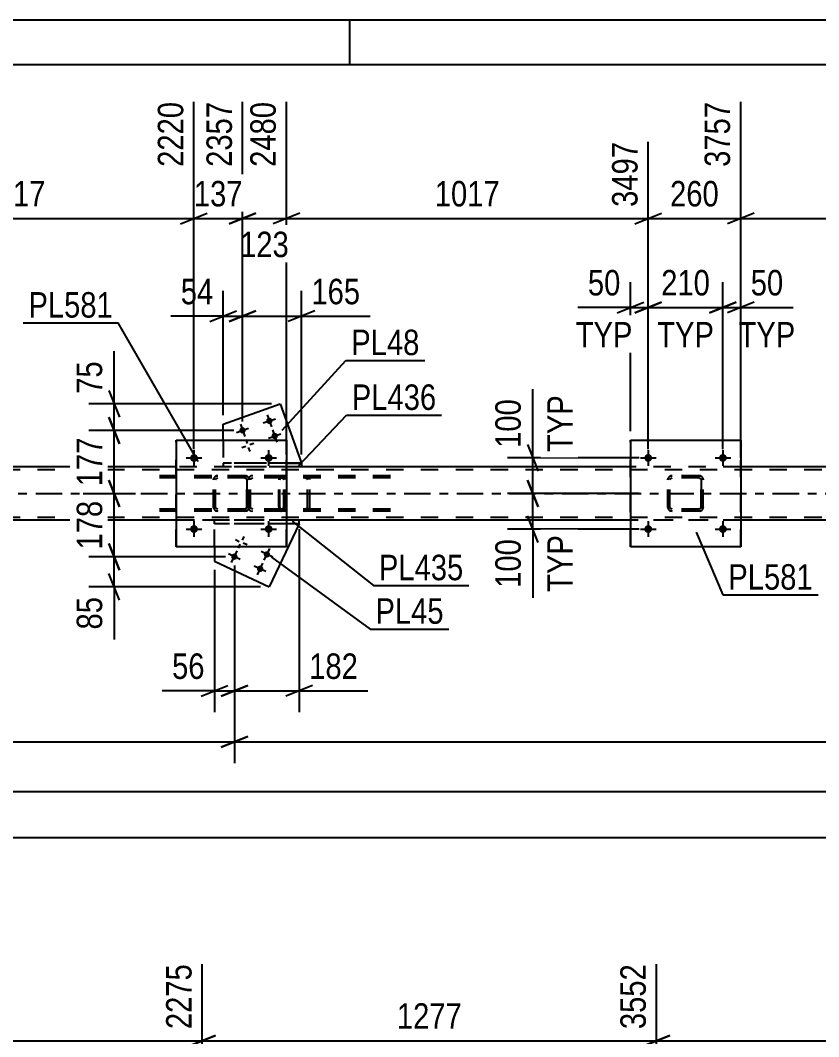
# Model space of a CAD drawing. Header units: millimetres. Extents: x -126 to 715, y -436 to 158.
# Drawn here: x 47.6 to 137.4, y 43.8 to 158.1 of the extents above; entities that cross this region are included whole.
import ezdxf

# ---------------------------------------------------------------- set-up
doc = ezdxf.new("R2010")
doc.units = ezdxf.units.MM
doc.linetypes.add('DXK_LINE_DOT2', pattern=[3.9198, 1.9599, -1.9599])
doc.linetypes.add('DXK_LINE_DOT3', pattern=[5.9187, 2.979, -0.9799, 0.9799, -0.9799])
doc.styles.add('Arial Narrow', font='ARIALN.TTF', dxfattribs={"height": 0.2})

# ---------------------------------------------------------------- blocks, each defined once
blk = doc.blocks.new('Unknown-232816294-1134')
at = {"color": 5, "linetype": 'Continuous'}
for p, q in [((714.67, 158.06), (-126.33, 158.06)), ((84.67, 153.06), (84.67, 158.06)), ((709.67, 153.06), (-121.33, 153.06))]:
    blk.add_line(p, q, dxfattribs=at)
blk = doc.blocks.new('Part-232816294-23058 - 23056')
at = {"color": 7, "linetype": 'DXK_LINE_DOT2'}
for p, q in [((76.98, 106.85), (62.58, 106.85)), ((76.98, 106.61), (62.58, 106.61)), ((73.27, 106.56), (73.24, 106.37)), ((73.24, 103.33), (73.24, 106.37)), ((73.49, 106.37), (73.51, 106.46)), ((73.49, 103.33), (73.49, 106.37)), ((73.51, 106.46), (73.57, 106.54)), ((73.75, 106.85), (73.55, 106.82)), ((73.57, 106.54), (73.65, 106.59)), ((73.65, 106.59), (73.75, 106.61)), ((77.18, 106.82), (76.98, 106.85)), ((76.98, 106.61), (77.08, 106.59)), ((77.08, 106.59), (77.16, 106.54)), ((77.16, 106.54), (77.22, 106.46)), ((77.22, 106.46), (77.24, 106.37)), ((77.24, 103.33), (77.24, 106.37)), ((77.49, 106.37), (77.45, 106.56)), ((77.49, 103.33), (77.49, 106.37)), ((76.98, 103.09), (62.58, 103.09)), ((73.24, 103.33), (73.27, 103.15)), ((73.51, 103.24), (73.49, 103.33)), ((73.57, 103.16), (73.51, 103.24)), ((73.55, 102.89), (73.75, 102.85)), ((73.65, 103.11), (73.57, 103.16)), ((73.75, 103.09), (73.65, 103.11)), ((77.08, 103.11), (76.98, 103.09)), ((76.98, 102.85), (77.18, 102.89)), ((77.16, 103.16), (77.08, 103.11)), ((77.22, 103.24), (77.16, 103.16)), ((77.24, 103.33), (77.22, 103.24)), ((77.45, 103.15), (77.49, 103.33)), ((76.98, 102.85), (62.58, 102.85))]:
    blk.add_line(p, q, dxfattribs=at)
for centre, start, end in [((73.73, 106.35), 110.7583, 155.68), ((77, 106.35), 24.32, 69.2417), ((73.73, 103.35), 204.32, 249.2417), ((77, 103.35), 290.7583, 335.68)]:
    blk.add_arc(centre, 0.496, start, end, dxfattribs=at)
blk = doc.blocks.new('Part-232816294-23190 - 23056')
at = {"color": 2, "linetype": 'Continuous'}
for p, q in [((70.44, 112.66), (76.85, 114.94)), ((76.85, 114.94), (79.22, 108.25)), ((70.44, 110.85), (70.44, 112.66))]:
    blk.add_line(p, q, dxfattribs=at)
at = {"color": 7, "linetype": 'DXK_LINE_DOT2'}
for p in [(70.44, 110.85), (79.22, 108.25)]:
    blk.add_line(p, (70.44, 108.25), dxfattribs=at)
blk = doc.blocks.new('Part-232816294-23191 - 23056')
at = {"color": 7, "linetype": 'DXK_LINE_DOT2'}
for p in [(78.97, 101.45), (69.46, 98.85)]:
    blk.add_line(p, (69.46, 101.45), dxfattribs=at)
at = {"color": 2, "linetype": 'Continuous'}
for p, q in [((78.97, 101.45), (75.61, 94.34)), ((69.46, 98.85), (69.46, 97.25)), ((69.46, 97.25), (75.61, 94.34))]:
    blk.add_line(p, q, dxfattribs=at)
blk = doc.blocks.new('Part-232816294-23067 - 23056')
at = {"color": 7, "linetype": 'DXK_LINE_DOT2'}
for p, q in [((76.69, 106.56), (76.67, 106.37)), ((76.67, 103.33), (76.67, 106.37)), ((76.75, 106.71), (76.69, 106.56)), ((76.84, 106.82), (76.75, 106.71)), ((76.81, 106.37), (76.82, 106.46)), ((76.81, 103.33), (76.81, 106.37)), ((76.82, 106.46), (76.85, 106.54)), ((76.94, 106.85), (76.84, 106.82)), ((76.85, 106.54), (76.89, 106.59)), ((76.89, 106.59), (76.94, 106.61)), ((89.23, 106.85), (76.94, 106.85)), ((89.23, 106.61), (76.94, 106.61)), ((77.49, 106.61), (77.49, 106.85)), ((79.85, 106.82), (79.66, 106.85)), ((79.66, 106.61), (79.76, 106.59)), ((79.76, 106.59), (79.84, 106.54)), ((79.84, 106.54), (79.89, 106.46)), ((79.89, 106.46), (79.91, 106.37)), ((79.91, 103.33), (79.91, 106.37)), ((80.16, 106.37), (80.12, 106.56)), ((80.16, 103.33), (80.16, 106.37)), ((76.67, 103.33), (76.69, 103.15)), ((76.69, 103.15), (76.75, 102.99)), ((76.75, 102.99), (76.84, 102.89)), ((76.82, 103.24), (76.81, 103.33)), ((76.85, 103.16), (76.82, 103.24)), ((76.84, 102.89), (76.94, 102.85)), ((76.89, 103.11), (76.85, 103.16)), ((76.94, 103.09), (76.89, 103.11)), ((89.23, 103.09), (76.94, 103.09)), ((77.49, 102.85), (77.49, 103.09)), ((79.76, 103.11), (79.66, 103.09)), ((79.66, 102.85), (79.85, 102.89)), ((79.84, 103.16), (79.76, 103.11)), ((79.89, 103.24), (79.84, 103.16)), ((79.91, 103.33), (79.89, 103.24)), ((80.12, 103.15), (80.16, 103.33)), ((89.23, 102.85), (76.94, 102.85))]:
    blk.add_line(p, q, dxfattribs=at)
for centre, start, end in [((79.67, 106.36), 23.8494, 68.8059), ((79.67, 103.35), 291.1941, 336.1506)]:
    blk.add_arc(centre, 0.492, start, end, dxfattribs=at)
blk = doc.blocks.new('Bolt-232816294-23207 - 23056')
at = {"linetype": 'Continuous'}
for points in [[(75.02, 98.15, -1), (75.67, 97.85, -1)], [(71.36, 97.9, -1), (72.01, 97.59, -1)], [(74.25, 96.53, -1), (74.91, 96.22, -1)]]:
    blk.add_hatch(color=1, dxfattribs=at).paths.add_polyline_path(points)
at = {"color": 1, "linetype": 'Continuous'}
for p, q in [((71.81, 99.68), (72.24, 99.47)), ((72.76, 100.02), (72.56, 99.59)), ((71.38, 97.09), (71.99, 98.39)), ((72.15, 98.72), (72.35, 99.15)), ((73.11, 99.06), (72.67, 99.27)), ((76, 97.69), (74.7, 98.31)), ((75.04, 97.35), (75.66, 98.65)), ((72.34, 97.43), (71.04, 98.05)), ((75.23, 96.07), (73.93, 96.68)), ((74.27, 95.72), (74.89, 97.02))]:
    blk.add_line(p, q, dxfattribs=at)
blk = doc.blocks.new('Part-232816294-70136 - 23056')
at = {"color": 7, "linetype": 'DXK_LINE_DOT2'}
for p, q in [((120.42, 106.37), (120.46, 106.56)), ((120.46, 106.56), (120.42, 106.37)), ((120.42, 103.33), (120.42, 106.37)), ((120.42, 103.33), (120.42, 106.37)), ((120.66, 106.37), (120.68, 106.46)), ((120.66, 103.33), (120.66, 106.37)), ((120.66, 103.33), (120.66, 106.37)), ((120.68, 106.46), (120.73, 106.54)), ((120.72, 106.82), (120.9, 106.85)), ((120.9, 106.85), (120.72, 106.82)), ((120.73, 106.54), (120.81, 106.59)), ((120.81, 106.59), (120.9, 106.61)), ((123.94, 106.85), (120.9, 106.85)), ((123.94, 106.61), (120.9, 106.61)), ((123.94, 106.85), (124.12, 106.82)), ((124.12, 106.82), (123.94, 106.85)), ((123.94, 106.61), (124.03, 106.59)), ((124.03, 106.59), (124.11, 106.54)), ((124.11, 106.54), (124.16, 106.46)), ((124.16, 106.46), (124.18, 106.37)), ((124.18, 103.33), (124.18, 106.37)), ((124.18, 106.37), (124.18, 103.33)), ((124.38, 106.56), (124.42, 106.37)), ((124.42, 106.37), (124.38, 106.56)), ((124.42, 103.33), (124.42, 106.37)), ((124.42, 103.33), (124.42, 106.37)), ((120.46, 103.15), (120.42, 103.33)), ((120.42, 103.33), (120.46, 103.15)), ((120.68, 103.24), (120.66, 103.33)), ((120.73, 103.16), (120.68, 103.24)), ((120.9, 102.85), (120.72, 102.89)), ((120.72, 102.89), (120.9, 102.85)), ((120.81, 103.11), (120.73, 103.16)), ((120.9, 103.09), (120.81, 103.11)), ((123.94, 103.09), (120.9, 103.09)), ((124.03, 103.11), (123.94, 103.09)), ((124.12, 102.89), (123.94, 102.85)), ((123.94, 102.85), (124.12, 102.89)), ((124.11, 103.16), (124.03, 103.11)), ((124.16, 103.24), (124.11, 103.16)), ((124.18, 103.33), (124.16, 103.24)), ((124.42, 103.33), (124.38, 103.15)), ((124.38, 103.15), (124.42, 103.33)), ((123.94, 102.85), (120.9, 102.85))]:
    blk.add_line(p, q, dxfattribs=at)
at = {"color": 7, "linetype": 'DXK_LINE_DOT3'}
blk.add_line((122.42, 104.85), (122.42, 104.85), dxfattribs=at)
at = {"color": 7, "linetype": 'DXK_LINE_DOT2'}
for centre, start, end in [((120.9, 106.37), 112.5, 157.5), ((120.9, 106.37), 112.5, 157.5), ((123.94, 106.37), 22.5, 67.5), ((123.94, 106.37), 22.5, 67.5), ((120.9, 103.33), 202.5, 247.5), ((120.9, 103.33), 202.5, 247.5), ((123.94, 103.33), 292.5, 337.5), ((123.94, 103.33), 292.5, 337.5)]:
    blk.add_arc(centre, 0.48, start, end, dxfattribs=at)
blk = doc.blocks.new('Part-232816294-23084 - 23056')
at = {"color": 7, "linetype": 'DXK_LINE_DOT2'}
for p, q in [((70.44, 108.25), (70.44, 107.85)), ((77.54, 108.25), (70.44, 108.25)), ((77.54, 107.85), (70.44, 107.85))]:
    blk.add_line(p, q, dxfattribs=at)
at = {"color": 2, "linetype": 'Continuous'}
for p, q in [((77.54, 108.25), (79.22, 108.25)), ((79.22, 107.85), (77.54, 107.85)), ((79.22, 108.25), (79.22, 107.85))]:
    blk.add_line(p, q, dxfattribs=at)
blk = doc.blocks.new('Part-232816294-23086 - 23056')
at = {"color": 7, "linetype": 'DXK_LINE_DOT2'}
for p, q in [((69.46, 101.45), (69.46, 101.85)), ((77.54, 101.85), (69.46, 101.85)), ((77.54, 101.45), (69.46, 101.45))]:
    blk.add_line(p, q, dxfattribs=at)
at = {"color": 2, "linetype": 'Continuous'}
for p, q in [((78.97, 101.85), (77.54, 101.85)), ((78.97, 101.45), (78.97, 101.85)), ((78.97, 101.45), (77.54, 101.45))]:
    blk.add_line(p, q, dxfattribs=at)
blk = doc.blocks.new('Part-232816294-23154 - 23056')
at = {"color": 7, "linetype": 'DXK_LINE_DOT2'}
for p, q in [((267.09, 107.53), (-21.68, 107.53)), ((79.22, 107.85), (65.14, 107.85)), ((128.62, 107.85), (116.22, 107.85)), ((267.09, 102.17), (-21.68, 102.17)), ((230.78, 101.85), (-15.8, 101.85)), ((78.97, 101.85), (65.14, 101.85)), ((128.62, 101.85), (116.22, 101.85))]:
    blk.add_line(p, q, dxfattribs=at)
at = {"color": 2, "linetype": 'Continuous'}
for p, q in [((65.14, 107.85), (26.46, 107.85)), ((116.22, 107.85), (79.22, 107.85)), ((167.3, 107.85), (128.62, 107.85)), ((65.14, 101.85), (26.46, 101.85)), ((116.22, 101.85), (78.97, 101.85)), ((167.3, 101.85), (128.62, 101.85))]:
    blk.add_line(p, q, dxfattribs=at)
at = {"color": 7, "linetype": 'DXK_LINE_DOT3'}
blk.add_line((-21.68, 104.85), (267.09, 104.85), dxfattribs=at)
blk = doc.blocks.new('Part-232816294-70134 - 23056')
at = {"color": 7, "linetype": 'DXK_LINE_DOT2'}
for p, q in [((69.34, 106.37), (69.38, 106.56)), ((69.38, 106.56), (69.34, 106.37)), ((69.34, 103.33), (69.34, 106.37)), ((69.34, 103.33), (69.34, 106.37)), ((69.58, 106.37), (69.6, 106.46)), ((69.58, 103.33), (69.58, 106.37)), ((69.58, 103.33), (69.58, 106.37)), ((69.6, 106.46), (69.65, 106.54)), ((69.64, 106.82), (69.82, 106.85)), ((69.82, 106.85), (69.64, 106.82)), ((69.65, 106.54), (69.73, 106.59)), ((69.73, 106.59), (69.82, 106.61)), ((72.86, 106.85), (69.82, 106.85)), ((72.86, 106.61), (69.82, 106.61)), ((72.86, 106.85), (73.04, 106.82)), ((73.04, 106.82), (72.86, 106.85)), ((72.86, 106.61), (72.95, 106.59)), ((72.95, 106.59), (73.03, 106.54)), ((73.03, 106.54), (73.08, 106.46)), ((73.08, 106.46), (73.1, 106.37)), ((73.1, 103.33), (73.1, 106.37)), ((73.1, 106.37), (73.1, 103.33)), ((73.3, 106.56), (73.34, 106.37)), ((73.34, 106.37), (73.3, 106.56)), ((73.34, 103.33), (73.34, 106.37)), ((73.34, 103.33), (73.34, 106.37)), ((69.38, 103.15), (69.34, 103.33)), ((69.34, 103.33), (69.38, 103.15)), ((69.6, 103.24), (69.58, 103.33)), ((69.65, 103.16), (69.6, 103.24)), ((69.82, 102.85), (69.64, 102.89)), ((69.64, 102.89), (69.82, 102.85)), ((69.73, 103.11), (69.65, 103.16)), ((69.82, 103.09), (69.73, 103.11)), ((72.86, 103.09), (69.82, 103.09)), ((72.95, 103.11), (72.86, 103.09)), ((73.04, 102.89), (72.86, 102.85)), ((72.86, 102.85), (73.04, 102.89)), ((73.03, 103.16), (72.95, 103.11)), ((73.08, 103.24), (73.03, 103.16)), ((73.1, 103.33), (73.08, 103.24)), ((73.34, 103.33), (73.3, 103.15)), ((73.3, 103.15), (73.34, 103.33)), ((72.86, 102.85), (69.82, 102.85))]:
    blk.add_line(p, q, dxfattribs=at)
at = {"color": 7, "linetype": 'DXK_LINE_DOT3'}
blk.add_line((71.34, 104.85), (71.34, 104.85), dxfattribs=at)
at = {"color": 7, "linetype": 'DXK_LINE_DOT2'}
for centre, start, end in [((69.82, 106.37), 112.5, 157.5), ((69.82, 106.37), 112.5, 157.5), ((72.86, 106.37), 22.5, 67.5), ((72.86, 106.37), 22.5, 67.5), ((69.82, 103.33), 202.5, 247.5), ((69.82, 103.33), 202.5, 247.5), ((72.86, 103.33), 292.5, 337.5), ((72.86, 103.33), 292.5, 337.5)]:
    blk.add_arc(centre, 0.48, start, end, dxfattribs=at)
blk = doc.blocks.new('Part-232816294-70135 - 23056')
at = {"color": 2, "linetype": 'Continuous'}
for p, q in [((65.14, 110.85), (65.14, 98.85)), ((65.14, 110.85), (77.54, 110.85)), ((77.54, 110.85), (77.54, 98.85)), ((77.54, 98.85), (65.14, 98.85))]:
    blk.add_line(p, q, dxfattribs=at)
at = {"color": 7, "linetype": 'DXK_LINE_DOT2'}
for p, q in [((65.14, 98.85), (65.14, 110.85)), ((77.54, 98.85), (77.54, 110.85))]:
    blk.add_line(p, q, dxfattribs=at)
blk = doc.blocks.new('Bolt-232816294-23206 - 23056')
at = {"linetype": 'Continuous'}
for points in [[(75.96, 113.14, -1), (75.28, 112.9, -1)], [(72.94, 112.07, -1), (72.27, 111.83, -1)], [(76.56, 111.44, -1), (75.88, 111.2, -1)]]:
    blk.add_hatch(color=1, dxfattribs=at).paths.add_polyline_path(points)
at = {"color": 1, "linetype": 'Continuous'}
for p, q in [((74.94, 112.78), (76.3, 113.26)), ((75.38, 113.7), (75.86, 112.34)), ((71.93, 111.71), (73.28, 112.19)), ((72.36, 112.63), (72.85, 111.27)), ((72.97, 110.93), (73.13, 110.48)), ((75.54, 111.08), (76.9, 111.56)), ((75.98, 112), (76.46, 110.64)), ((72.53, 110.01), (72.98, 110.17)), ((73.45, 109.57), (73.29, 110.02)), ((73.89, 110.49), (73.43, 110.33))]:
    blk.add_line(p, q, dxfattribs=at)
blk = doc.blocks.new('Part-232816294-70137 - 23056')
at = {"color": 2, "linetype": 'Continuous'}
for p, q in [((116.22, 110.85), (116.22, 98.85)), ((116.22, 110.85), (128.62, 110.85)), ((128.62, 110.85), (128.62, 98.85)), ((128.62, 98.85), (116.22, 98.85))]:
    blk.add_line(p, q, dxfattribs=at)
at = {"color": 7, "linetype": 'DXK_LINE_DOT2'}
for p, q in [((116.22, 98.85), (116.22, 110.85)), ((128.62, 98.85), (128.62, 110.85))]:
    blk.add_line(p, q, dxfattribs=at)
blk = doc.blocks.new('Bolt-232816294-70160 - 23056')
at = {"linetype": 'Continuous'}
for points in [[(67.58, 100.85, -1), (66.7, 100.85, -1)], [(75.98, 100.85, -1), (75.1, 100.85, -1)]]:
    blk.add_hatch(color=1, dxfattribs=at).paths.add_polyline_path(points)
at = {"color": 1, "linetype": 'Continuous'}
for p, q in [((67.14, 101.73), (67.14, 99.97)), ((75.54, 101.73), (75.54, 99.97)), ((66.26, 100.85), (68.02, 100.85)), ((74.66, 100.85), (76.42, 100.85))]:
    blk.add_line(p, q, dxfattribs=at)
blk = doc.blocks.new('Bolt-232816294-70161 - 23056')
at = {"linetype": 'Continuous'}
for points in [[(67.58, 108.85, -1), (66.7, 108.85, -1)], [(75.98, 108.85, -1), (75.1, 108.85, -1)]]:
    blk.add_hatch(color=1, dxfattribs=at).paths.add_polyline_path(points)
at = {"color": 1, "linetype": 'Continuous'}
for p, q in [((67.14, 109.73), (67.14, 107.97)), ((75.54, 109.73), (75.54, 107.97)), ((66.26, 108.85), (68.02, 108.85)), ((74.66, 108.85), (76.42, 108.85))]:
    blk.add_line(p, q, dxfattribs=at)
blk = doc.blocks.new('Bolt-232816294-70162 - 23056')
at = {"linetype": 'Continuous'}
for points in [[(118.66, 100.85, -1), (117.78, 100.85, -1)], [(127.06, 100.85, -1), (126.18, 100.85, -1)]]:
    blk.add_hatch(color=1, dxfattribs=at).paths.add_polyline_path(points)
at = {"color": 1, "linetype": 'Continuous'}
for p, q in [((118.22, 101.73), (118.22, 99.97)), ((126.62, 101.73), (126.62, 99.97)), ((117.34, 100.85), (119.1, 100.85)), ((125.74, 100.85), (127.5, 100.85))]:
    blk.add_line(p, q, dxfattribs=at)
blk = doc.blocks.new('Bolt-232816294-70163 - 23056')
at = {"linetype": 'Continuous'}
for points in [[(118.66, 108.85, -1), (117.78, 108.85, -1)], [(127.06, 108.85, -1), (126.18, 108.85, -1)]]:
    blk.add_hatch(color=1, dxfattribs=at).paths.add_polyline_path(points)
at = {"color": 1, "linetype": 'Continuous'}
for p, q in [((118.22, 109.73), (118.22, 107.97)), ((126.62, 109.73), (126.62, 107.97)), ((117.34, 108.85), (119.1, 108.85)), ((125.74, 108.85), (127.5, 108.85))]:
    blk.add_line(p, q, dxfattribs=at)
blk = doc.blocks.new('StraightDimension-232816294-82857 - 23056')
at = {"color": 7, "linetype": 'Continuous'}
for p, q in [((104.64, 106.35), (105.84, 103.35)), ((117.22, 104.85), (102.39, 104.85)), ((105.24, 100.85), (105.24, 104.85)), ((105.84, 99.35), (104.64, 102.35)), ((117.22, 100.85), (102.39, 100.85)), ((105.24, 100.85), (105.24, 93.12)), ((105.24, 100.85), (105.24, 93.12))]:
    blk.add_line(p, q, dxfattribs=at)
at = {"color": 0, "linetype": 'Continuous'}
blk.add_wipeout([(110.34, 100.78), (106.14, 100.78), (106.14, 93.19), (110.34, 93.19)], dxfattribs=at)
at = {"color": 0}
blk.add_wipeout([(104.49, 100.33), (100.29, 100.33), (100.29, 93.64), (104.49, 93.64)], dxfattribs=at)
at = {"color": 3, "style": 'Arial Narrow'}
blk.add_text('100', height=2.863, rotation=90.0002, dxfattribs=at).set_placement((103.89, 94.24))
at = {"color": 3, "linetype": 'Continuous', "style": 'Arial Narrow'}
blk.add_text('TYP', height=2.863, rotation=90.0002, dxfattribs=at).set_placement((109.74, 93.79))
blk = doc.blocks.new('StraightDimension-232816294-82804 - 23056')
at = {"color": 7, "linetype": 'Continuous'}
for p, q in [((126.62, 109.85), (126.62, 128.62)), ((128.62, 111.85), (128.62, 128.62)), ((125.12, 125.17), (128.12, 126.37)), ((126.62, 125.77), (128.62, 125.77)), ((130.12, 126.37), (127.12, 125.17)), ((128.62, 125.77), (134.53, 125.77)), ((128.62, 125.77), (134.53, 125.77))]:
    blk.add_line(p, q, dxfattribs=at)
at = {"color": 0}
blk.add_wipeout([(134, 126.52), (134, 130.72), (129.15, 130.72), (129.15, 126.52)], dxfattribs=at)
at = {"color": 0, "linetype": 'Continuous'}
blk.add_wipeout([(135.37, 120.67), (135.37, 124.87), (127.78, 124.87), (127.78, 120.67)], dxfattribs=at)
at = {"color": 3, "style": 'Arial Narrow'}
blk.add_text('50', height=2.863, dxfattribs=at).set_placement((129.75, 127.12))
at = {"color": 3, "linetype": 'Continuous', "style": 'Arial Narrow'}
blk.add_text('TYP', height=2.863, dxfattribs=at).set_placement((128.38, 121.27))
blk = doc.blocks.new('StraightDimension-232816294-82222 - 23056')
at = {"color": 7, "linetype": 'Continuous'}
for p, q in [((128.62, 108.85), (128.62, 148.89)), ((169.3, 109.85), (169.3, 144.39)), ((130.12, 136.38), (127.12, 135.18)), ((167.8, 135.18), (170.8, 136.38)), ((128.62, 135.78), (169.3, 135.78))]:
    blk.add_line(p, q, dxfattribs=at)
at = {"color": 0}
blk.add_wipeout([(153.22, 136.53), (153.22, 140.73), (144.7, 140.73), (144.7, 136.53)], dxfattribs=at)
at = {"color": 3, "style": 'Arial Narrow'}
blk.add_text('1017', height=2.863, dxfattribs=at).set_placement((145.3, 137.13))
at = {"color": 0, "linetype": 'Continuous'}
blk.add_wipeout([(168.7, 144.99), (164.5, 144.99), (164.5, 136.48), (168.7, 136.48)], dxfattribs=at)
at = {"color": 3, "linetype": 'Continuous', "style": 'Arial Narrow'}
blk.add_text('4774', height=2.863, rotation=90.0002, dxfattribs=at).set_placement((168.1, 137.08))
blk = doc.blocks.new('StraightDimension-232816294-82224 - 23056')
at = {"color": 7, "linetype": 'Continuous'}
for p, q in [((77.54, 109.25), (77.54, 148.89)), ((118.22, 109.85), (118.22, 144.39)), ((79.04, 136.38), (76.04, 135.18)), ((116.72, 135.18), (119.72, 136.38)), ((77.54, 135.78), (118.22, 135.78))]:
    blk.add_line(p, q, dxfattribs=at)
at = {"color": 0}
blk.add_wipeout([(102.14, 136.53), (102.14, 140.73), (93.62, 140.73), (93.62, 136.53)], dxfattribs=at)
at = {"color": 3, "style": 'Arial Narrow'}
blk.add_text('1017', height=2.863, dxfattribs=at).set_placement((94.22, 137.13))
at = {"color": 0, "linetype": 'Continuous'}
blk.add_wipeout([(117.62, 144.99), (113.42, 144.99), (113.42, 136.48), (117.62, 136.48)], dxfattribs=at)
at = {"color": 3, "linetype": 'Continuous', "style": 'Arial Narrow'}
blk.add_text('3497', height=2.863, rotation=90.0002, dxfattribs=at).set_placement((117.02, 137.08))
blk = doc.blocks.new('StraightDimension-232816294-49352 - 23056')
at = {"color": 7, "linetype": 'Continuous'}
for p, q in [((70.44, 113.66), (70.44, 127.63)), ((72.61, 112.95), (72.61, 127.63)), ((70.44, 124.78), (64.53, 124.78)), ((70.44, 124.78), (64.53, 124.78)), ((68.94, 124.18), (71.94, 125.38)), ((70.44, 124.78), (72.61, 124.78)), ((74.11, 125.38), (71.11, 124.18))]:
    blk.add_line(p, q, dxfattribs=at)
at = {"color": 0}
blk.add_wipeout([(69.92, 125.53), (69.92, 129.73), (65.06, 129.73), (65.06, 125.53)], dxfattribs=at)
at = {"color": 3, "style": 'Arial Narrow'}
blk.add_text('54', height=2.863, dxfattribs=at).set_placement((65.66, 126.13))
blk = doc.blocks.new('StraightDimension-232816294-49397 - 23056')
at = {"color": 7, "linetype": 'Continuous'}
for p, q in [((57.57, 113.45), (58.77, 110.45)), ((71.61, 111.95), (55.32, 111.95)), ((58.17, 104.85), (58.17, 111.95)), ((58.77, 103.35), (57.57, 106.35)), ((54.67, 104.85), (60.57, 104.85))]:
    blk.add_line(p, q, dxfattribs=at)
at = {"color": 0}
blk.add_wipeout([(57.42, 111.74), (53.22, 111.74), (53.22, 105.06), (57.42, 105.06)], dxfattribs=at)
at = {"color": 3, "style": 'Arial Narrow'}
blk.add_text('177', height=2.863, rotation=90.0002, dxfattribs=at).set_placement((56.82, 105.66))
blk = doc.blocks.new('StraightDimension-232816294-82856 - 23056')
at = {"color": 7, "linetype": 'Continuous'}
for p, q in [((105.24, 108.85), (105.24, 116.59)), ((105.24, 108.85), (105.24, 116.59)), ((104.64, 110.35), (105.84, 107.35)), ((117.22, 108.85), (102.39, 108.85)), ((105.24, 104.85), (105.24, 108.85)), ((105.84, 103.35), (104.64, 106.35)), ((117.22, 104.85), (102.39, 104.85))]:
    blk.add_line(p, q, dxfattribs=at)
at = {"color": 0}
blk.add_wipeout([(104.49, 116.06), (100.29, 116.06), (100.29, 109.38), (104.49, 109.38)], dxfattribs=at)
at = {"color": 0, "linetype": 'Continuous'}
blk.add_wipeout([(110.34, 116.51), (106.14, 116.51), (106.14, 108.92), (110.34, 108.92)], dxfattribs=at)
at = {"color": 3, "linetype": 'Continuous', "style": 'Arial Narrow'}
blk.add_text('TYP', height=2.863, rotation=90.0002, dxfattribs=at).set_placement((109.74, 109.52))
at = {"color": 3, "style": 'Arial Narrow'}
blk.add_text('100', height=2.863, rotation=90.0002, dxfattribs=at).set_placement((103.89, 109.98))
blk = doc.blocks.new('StraightDimension-232816294-49370 - 23056')
at = {"color": 7, "linetype": 'Continuous'}
for p, q in [((78.97, 100.85), (78.97, 80.25)), ((71.69, 96.74), (71.69, 80.25)), ((70.19, 82.05), (73.19, 83.25)), ((71.69, 82.65), (78.97, 82.65)), ((80.47, 83.25), (77.47, 82.05)), ((78.97, 82.65), (86.71, 82.65)), ((78.97, 82.65), (86.71, 82.65))]:
    blk.add_line(p, q, dxfattribs=at)
at = {"color": 0}
blk.add_wipeout([(86.18, 83.4), (86.18, 87.6), (79.5, 87.6), (79.5, 83.4)], dxfattribs=at)
at = {"color": 3, "style": 'Arial Narrow'}
blk.add_text('182', height=2.863, dxfattribs=at).set_placement((80.1, 84))
blk = doc.blocks.new('StraightDimension-232816294-27312 - 23056')
at = {"color": 7, "linetype": 'Continuous'}
blk.add_line((-22.48, 66.16), (650.69, 66.16), dxfattribs=at)
blk = doc.blocks.new('StraightDimension-232816294-27545 - 23056')
at = {"color": 7, "linetype": 'Continuous'}
blk.add_line((-21.68, 71.33), (650.05, 71.33), dxfattribs=at)
blk = doc.blocks.new('StraightDimension-232816294-49141 - 23056')
at = {"color": 7, "linetype": 'Continuous'}
for p, q in [((71.69, 96.74), (71.69, 74.53)), ((73.19, 77.53), (70.19, 76.33)), ((71.69, 76.93), (267.09, 76.93))]:
    blk.add_line(p, q, dxfattribs=at)
blk = doc.blocks.new('StraightDimension-232816294-49142 - 23056')
at = {"color": 7, "linetype": 'Continuous'}
for p, q in [((71.69, 96.74), (71.69, 74.53)), ((-13.64, 93.64), (-13.64, 74.53)), ((-12.14, 77.53), (-15.14, 76.33)), ((-13.64, 76.93), (71.69, 76.93)), ((70.19, 76.33), (73.19, 77.53))]:
    blk.add_line(p, q, dxfattribs=at)
at = {"color": 0}
blk.add_wipeout([(33.28, 77.68), (33.28, 81.88), (24.77, 81.88), (24.77, 77.68)], dxfattribs=at)
at = {"color": 3, "style": 'Arial Narrow'}
blk.add_text('2133', height=2.863, dxfattribs=at).set_placement((25.37, 78.28))
blk = doc.blocks.new('StraightDimension-232816294-49351 - 23056')
at = {"color": 7, "linetype": 'Continuous'}
for p, q in [((72.61, 112.95), (72.61, 127.63)), ((79.22, 109.25), (79.22, 127.63)), ((71.11, 124.18), (74.11, 125.38)), ((72.61, 124.78), (79.22, 124.78)), ((80.72, 125.38), (77.72, 124.18)), ((79.22, 124.78), (86.96, 124.78)), ((79.22, 124.78), (86.96, 124.78))]:
    blk.add_line(p, q, dxfattribs=at)
at = {"color": 0}
blk.add_wipeout([(86.43, 125.53), (86.43, 129.73), (79.75, 129.73), (79.75, 125.53)], dxfattribs=at)
at = {"color": 3, "style": 'Arial Narrow'}
blk.add_text('165', height=2.863, dxfattribs=at).set_placement((80.35, 126.13))
blk = doc.blocks.new('StraightDimension-232816294-49371 - 23056')
at = {"color": 7, "linetype": 'Continuous'}
for p, q in [((69.46, 96.25), (69.46, 80.25)), ((71.69, 96.74), (71.69, 80.25)), ((69.46, 82.65), (63.55, 82.65)), ((69.46, 82.65), (63.55, 82.65)), ((67.96, 82.05), (70.96, 83.25)), ((69.46, 82.65), (71.69, 82.65)), ((73.19, 83.25), (70.19, 82.05))]:
    blk.add_line(p, q, dxfattribs=at)
at = {"color": 0}
blk.add_wipeout([(68.94, 83.4), (68.94, 87.6), (64.08, 87.6), (64.08, 83.4)], dxfattribs=at)
at = {"color": 3, "style": 'Arial Narrow'}
blk.add_text('56', height=2.863, dxfattribs=at).set_placement((64.68, 84))
blk = doc.blocks.new('StraightDimension-232816294-49396 - 23056')
at = {"color": 7, "linetype": 'Continuous'}
for p, q in [((58.17, 114.94), (58.17, 120.84)), ((58.17, 114.94), (58.17, 120.84)), ((57.57, 116.44), (58.77, 113.44)), ((75.85, 114.94), (55.32, 114.94)), ((58.17, 111.95), (58.17, 114.94)), ((58.77, 110.45), (57.57, 113.45)), ((71.61, 111.95), (55.32, 111.95))]:
    blk.add_line(p, q, dxfattribs=at)
at = {"color": 0}
blk.add_wipeout([(57.42, 120.32), (53.22, 120.32), (53.22, 115.46), (57.42, 115.46)], dxfattribs=at)
at = {"color": 3, "style": 'Arial Narrow'}
blk.add_text('75', height=2.863, rotation=90.0002, dxfattribs=at).set_placement((56.82, 116.06))
blk = doc.blocks.new('StraightDimension-232816294-49398 - 23056')
at = {"color": 7, "linetype": 'Continuous'}
for p, q in [((57.57, 106.35), (58.77, 103.35)), ((54.67, 104.85), (60.57, 104.85)), ((58.17, 97.74), (58.17, 104.85)), ((58.77, 96.24), (57.57, 99.24)), ((70.69, 97.74), (55.32, 97.74))]:
    blk.add_line(p, q, dxfattribs=at)
at = {"color": 0}
blk.add_wipeout([(57.42, 104.64), (53.22, 104.64), (53.22, 97.95), (57.42, 97.95)], dxfattribs=at)
at = {"color": 3, "style": 'Arial Narrow'}
blk.add_text('178', height=2.863, rotation=90.0002, dxfattribs=at).set_placement((56.82, 98.55))
blk = doc.blocks.new('StraightDimension-232816294-49399 - 23056')
at = {"color": 7, "linetype": 'Continuous'}
for p, q in [((57.57, 99.24), (58.77, 96.24)), ((70.69, 97.74), (55.32, 97.74)), ((58.17, 94.34), (58.17, 97.74)), ((58.77, 92.84), (57.57, 95.84)), ((74.61, 94.34), (55.32, 94.34)), ((58.17, 94.34), (58.17, 88.43)), ((58.17, 94.34), (58.17, 88.43))]:
    blk.add_line(p, q, dxfattribs=at)
at = {"color": 0}
blk.add_wipeout([(57.42, 93.81), (53.22, 93.81), (53.22, 88.96), (57.42, 88.96)], dxfattribs=at)
at = {"color": 3, "style": 'Arial Narrow'}
blk.add_text('85', height=2.863, rotation=90.0002, dxfattribs=at).set_placement((56.82, 89.56))
blk = doc.blocks.new('StraightDimension-232816294-82223 - 23056')
at = {"color": 7, "linetype": 'Continuous'}
for p, q in [((128.62, 108.85), (128.62, 148.89)), ((118.22, 109.85), (118.22, 144.39)), ((116.72, 135.18), (119.72, 136.38)), ((130.12, 136.38), (127.12, 135.18)), ((118.22, 135.78), (128.62, 135.78))]:
    blk.add_line(p, q, dxfattribs=at)
at = {"color": 0}
blk.add_wipeout([(126.76, 136.53), (126.76, 140.73), (120.08, 140.73), (120.08, 136.53)], dxfattribs=at)
at = {"color": 3, "style": 'Arial Narrow'}
blk.add_text('260', height=2.863, dxfattribs=at).set_placement((120.68, 137.13))
at = {"color": 0, "linetype": 'Continuous'}
blk.add_wipeout([(128.02, 149.49), (123.82, 149.49), (123.82, 140.98), (128.02, 140.98)], dxfattribs=at)
at = {"color": 3, "linetype": 'Continuous', "style": 'Arial Narrow'}
blk.add_text('3757', height=2.863, rotation=90.0002, dxfattribs=at).set_placement((127.42, 141.58))
blk = doc.blocks.new('StraightDimension-232816294-82225 - 23056')
at = {"color": 7, "linetype": 'Continuous'}
for p, q in [((72.61, 112.95), (72.61, 148.89)), ((77.54, 109.25), (77.54, 148.89)), ((71.11, 135.18), (74.11, 136.38)), ((79.04, 136.38), (76.04, 135.18)), ((72.61, 135.78), (77.54, 135.78))]:
    blk.add_line(p, q, dxfattribs=at)
at = {"color": 0, "linetype": 'Continuous'}
blk.add_wipeout([(76.94, 149.49), (72.74, 149.49), (72.74, 140.98), (76.94, 140.98)], dxfattribs=at)
at = {"color": 0}
blk.add_wipeout([(78.41, 130.83), (78.41, 135.03), (71.73, 135.03), (71.73, 130.83)], dxfattribs=at)
at = {"color": 3, "linetype": 'Continuous', "style": 'Arial Narrow'}
blk.add_text('2480', height=2.863, rotation=90.0002, dxfattribs=at).set_placement((76.34, 141.58))
at = {"color": 3, "style": 'Arial Narrow'}
blk.add_text('123', height=2.863, dxfattribs=at).set_placement((72.33, 131.43))
blk = doc.blocks.new('StraightDimension-232816294-82226 - 23056')
at = {"color": 7, "linetype": 'Continuous'}
for p, q in [((67.14, 109.85), (67.14, 148.89)), ((72.61, 112.95), (72.61, 148.89)), ((65.64, 135.18), (68.64, 136.38)), ((74.11, 136.38), (71.11, 135.18)), ((67.14, 135.78), (72.61, 135.78))]:
    blk.add_line(p, q, dxfattribs=at)
at = {"color": 0}
blk.add_wipeout([(73.21, 136.53), (73.21, 140.73), (66.53, 140.73), (66.53, 136.53)], dxfattribs=at)
at = {"color": 3, "style": 'Arial Narrow'}
blk.add_text('137', height=2.863, dxfattribs=at).set_placement((67.13, 137.13))
at = {"color": 0, "linetype": 'Continuous'}
blk.add_wipeout([(72.01, 149.49), (67.81, 149.49), (67.81, 140.98), (72.01, 140.98)], dxfattribs=at)
at = {"color": 3, "linetype": 'Continuous', "style": 'Arial Narrow'}
blk.add_text('2357', height=2.863, rotation=90.0002, dxfattribs=at).set_placement((71.41, 141.58))
blk = doc.blocks.new('StraightDimension-232816294-82227 - 23056')
at = {"color": 7, "linetype": 'Continuous'}
for p, q in [((26.46, 108.85), (26.46, 148.89)), ((67.14, 109.85), (67.14, 148.89)), ((27.96, 136.38), (24.96, 135.18)), ((65.64, 135.18), (68.64, 136.38)), ((26.46, 135.78), (67.14, 135.78))]:
    blk.add_line(p, q, dxfattribs=at)
at = {"color": 0, "linetype": 'Continuous'}
blk.add_wipeout([(66.54, 149.49), (62.34, 149.49), (62.34, 140.98), (66.54, 140.98)], dxfattribs=at)
at = {"color": 0}
blk.add_wipeout([(51.06, 136.53), (51.06, 140.73), (42.54, 140.73), (42.54, 136.53)], dxfattribs=at)
at = {"color": 3, "linetype": 'Continuous', "style": 'Arial Narrow'}
blk.add_text('2220', height=2.863, rotation=90.0002, dxfattribs=at).set_placement((65.94, 141.58))
at = {"color": 3, "style": 'Arial Narrow'}
blk.add_text('1017', height=2.863, dxfattribs=at).set_placement((43.14, 137.13))
blk = doc.blocks.new('StraightDimension-232816294-82805 - 23056')
at = {"color": 7, "linetype": 'Continuous'}
for p, q in [((118.22, 109.85), (118.22, 128.62)), ((126.62, 109.85), (126.62, 128.62)), ((116.72, 125.17), (119.72, 126.37)), ((118.22, 125.77), (126.62, 125.77)), ((128.12, 126.37), (125.12, 125.17))]:
    blk.add_line(p, q, dxfattribs=at)
at = {"color": 0}
blk.add_wipeout([(125.76, 126.52), (125.76, 130.72), (119.08, 130.72), (119.08, 126.52)], dxfattribs=at)
at = {"color": 0, "linetype": 'Continuous'}
blk.add_wipeout([(126.21, 120.67), (126.21, 124.87), (118.63, 124.87), (118.63, 120.67)], dxfattribs=at)
at = {"color": 3, "style": 'Arial Narrow'}
blk.add_text('210', height=2.863, dxfattribs=at).set_placement((119.68, 127.12))
at = {"color": 3, "linetype": 'Continuous', "style": 'Arial Narrow'}
blk.add_text('TYP', height=2.863, dxfattribs=at).set_placement((119.23, 121.27))
blk = doc.blocks.new('StraightDimension-232816294-82806 - 23056')
at = {"color": 7, "linetype": 'Continuous'}
for p, q in [((116.22, 111.85), (116.22, 128.62)), ((118.22, 109.85), (118.22, 128.62)), ((116.22, 125.77), (110.31, 125.77)), ((116.22, 125.77), (110.31, 125.77)), ((114.72, 125.17), (117.72, 126.37)), ((116.22, 125.77), (118.22, 125.77)), ((119.72, 126.37), (116.72, 125.17))]:
    blk.add_line(p, q, dxfattribs=at)
at = {"color": 0}
blk.add_wipeout([(115.7, 126.52), (115.7, 130.72), (110.84, 130.72), (110.84, 126.52)], dxfattribs=at)
at = {"color": 0, "linetype": 'Continuous'}
blk.add_wipeout([(117.06, 120.67), (117.06, 124.87), (109.47, 124.87), (109.47, 120.67)], dxfattribs=at)
at = {"color": 3, "style": 'Arial Narrow'}
blk.add_text('50', height=2.863, dxfattribs=at).set_placement((111.44, 127.12))
at = {"color": 3, "linetype": 'Continuous', "style": 'Arial Narrow'}
blk.add_text('TYP', height=2.863, dxfattribs=at).set_placement((110.07, 121.27))
blk = doc.blocks.new('StraightDimension-232816294-84329 - 1357')
at = {"color": 7, "linetype": 'Continuous'}
for p, q in [((68.07, 11.77), (68.07, 51.93)), ((16.99, 11.84), (16.99, 50.1)), ((18.49, 43.92), (15.49, 42.72)), ((66.57, 42.72), (69.57, 43.92)), ((16.99, 43.32), (68.07, 43.32))]:
    blk.add_line(p, q, dxfattribs=at)
at = {"color": 0}
blk.add_wipeout([(46.79, 44.07), (46.79, 48.27), (38.28, 48.27), (38.28, 44.07)], dxfattribs=at)
at = {"color": 3, "style": 'Arial Narrow'}
blk.add_text('1277', height=2.863, dxfattribs=at).set_placement((38.88, 44.67))
at = {"color": 0, "linetype": 'Continuous'}
blk.add_wipeout([(67.47, 52.53), (63.27, 52.53), (63.27, 44.02), (67.47, 44.02)], dxfattribs=at)
at = {"color": 3, "linetype": 'Continuous', "style": 'Arial Narrow'}
blk.add_text('2275', height=2.863, rotation=90.0002, dxfattribs=at).set_placement((66.87, 44.62))
blk = doc.blocks.new('StraightDimension-232816294-84327 - 1357')
at = {"color": 7, "linetype": 'Continuous'}
for p, q in [((119.15, 11.84), (119.15, 51.93)), ((170.23, 11.84), (170.23, 51.93)), ((120.65, 43.92), (117.65, 42.72)), ((168.73, 42.72), (171.73, 43.92)), ((119.15, 43.32), (170.23, 43.32))]:
    blk.add_line(p, q, dxfattribs=at)
at = {"color": 0}
blk.add_wipeout([(148.95, 44.07), (148.95, 48.27), (140.44, 48.27), (140.44, 44.07)], dxfattribs=at)
at = {"color": 3, "style": 'Arial Narrow'}
blk.add_text('1277', height=2.863, dxfattribs=at).set_placement((141.04, 44.67))
at = {"color": 0, "linetype": 'Continuous'}
blk.add_wipeout([(169.63, 52.53), (165.43, 52.53), (165.43, 44.02), (169.63, 44.02)], dxfattribs=at)
at = {"color": 3, "linetype": 'Continuous', "style": 'Arial Narrow'}
blk.add_text('4829', height=2.863, rotation=90.0002, dxfattribs=at).set_placement((169.03, 44.62))
blk = doc.blocks.new('StraightDimension-232816294-84328 - 1357')
at = {"color": 7, "linetype": 'Continuous'}
for p, q in [((68.07, 11.77), (68.07, 51.93)), ((119.15, 11.84), (119.15, 51.93)), ((69.57, 43.92), (66.57, 42.72)), ((117.65, 42.72), (120.65, 43.92)), ((68.07, 43.32), (119.15, 43.32))]:
    blk.add_line(p, q, dxfattribs=at)
at = {"color": 0}
blk.add_wipeout([(97.87, 44.07), (97.87, 48.27), (89.36, 48.27), (89.36, 44.07)], dxfattribs=at)
at = {"color": 3, "style": 'Arial Narrow'}
blk.add_text('1277', height=2.863, dxfattribs=at).set_placement((89.96, 44.67))
at = {"color": 0, "linetype": 'Continuous'}
blk.add_wipeout([(118.55, 52.53), (114.35, 52.53), (114.35, 44.02), (118.55, 44.02)], dxfattribs=at)
at = {"color": 3, "linetype": 'Continuous', "style": 'Arial Narrow'}
blk.add_text('3552', height=2.863, rotation=90.0002, dxfattribs=at).set_placement((117.95, 44.62))
blk = doc.blocks.new('Mark-232816294-28119 - 23056')
at = {"color": 30, "linetype": 'Continuous'}
for p, q in [((78.92, 107.99), (84.29, 113.65)), ((84.29, 113.65), (94.99, 113.65))]:
    blk.add_line(p, q, dxfattribs=at)
at = {"color": 0}
blk.add_wipeout([(94.39, 114.25), (94.39, 117.25), (84.89, 117.25), (84.89, 114.25)], dxfattribs=at)
blk.add_wipeout([(94.39, 114.25), (94.39, 117.25), (84.89, 117.25), (84.89, 114.25)], dxfattribs=at)
at = {"color": 3, "style": 'Arial Narrow'}
blk.add_text('PL436', height=2.863, dxfattribs=at).set_placement((84.89, 114.25))
blk = doc.blocks.new('Mark-232816294-28122 - 23056')
at = {"color": 30, "linetype": 'Continuous'}
for p, q in [((78.18, 101.73), (87.34, 94.5)), ((87.34, 94.5), (98.04, 94.5))]:
    blk.add_line(p, q, dxfattribs=at)
at = {"color": 0}
blk.add_wipeout([(97.44, 95.1), (97.44, 98.1), (87.94, 98.1), (87.94, 95.1)], dxfattribs=at)
blk.add_wipeout([(97.44, 95.1), (97.44, 98.1), (87.94, 98.1), (87.94, 95.1)], dxfattribs=at)
at = {"color": 3, "style": 'Arial Narrow'}
blk.add_text('PL435', height=2.863, dxfattribs=at).set_placement((87.94, 95.1))
blk = doc.blocks.new('Mark-232816294-28131 - 23056')
at = {"color": 30, "linetype": 'Continuous'}
for p, q in [((77.05, 111.98), (84.23, 119.81)), ((84.23, 119.81), (93.11, 119.81))]:
    blk.add_line(p, q, dxfattribs=at)
at = {"color": 0}
blk.add_wipeout([(92.51, 120.41), (92.51, 123.41), (84.83, 123.41), (84.83, 120.41)], dxfattribs=at)
blk.add_wipeout([(92.51, 120.41), (92.51, 123.41), (84.83, 123.41), (84.83, 120.41)], dxfattribs=at)
at = {"color": 3, "style": 'Arial Narrow'}
blk.add_text('PL48', height=2.863, dxfattribs=at).set_placement((84.83, 120.41))
blk = doc.blocks.new('Mark-232816294-28134 - 23056')
at = {"color": 30, "linetype": 'Continuous'}
for p, q in [((75.87, 97.7), (86.95, 89.6)), ((86.95, 89.6), (95.82, 89.6))]:
    blk.add_line(p, q, dxfattribs=at)
at = {"color": 0}
blk.add_wipeout([(95.22, 90.2), (95.22, 93.2), (87.55, 93.2), (87.55, 90.2)], dxfattribs=at)
blk.add_wipeout([(95.22, 90.2), (95.22, 93.2), (87.55, 93.2), (87.55, 90.2)], dxfattribs=at)
at = {"color": 3, "style": 'Arial Narrow'}
blk.add_text('PL45', height=2.863, dxfattribs=at).set_placement((87.55, 90.2))
blk = doc.blocks.new('Mark-232816294-82978 - 23056')
at = {"color": 30, "linetype": 'Continuous'}
for p in [(47.93, 124.03), (67.63, 108.44)]:
    blk.add_line(p, (58.63, 124.03), dxfattribs=at)
at = {"color": 0}
blk.add_wipeout([(58.03, 124.63), (58.03, 127.63), (48.53, 127.63), (48.53, 124.63)], dxfattribs=at)
blk.add_wipeout([(58.03, 124.63), (58.03, 127.63), (48.53, 127.63), (48.53, 124.63)], dxfattribs=at)
at = {"color": 3, "style": 'Arial Narrow'}
blk.add_text('PL581', height=2.863, dxfattribs=at).set_placement((48.53, 124.63))
blk = doc.blocks.new('Mark-232816294-82981 - 23056')
at = {"color": 30, "linetype": 'Continuous'}
for p, q in [((123.63, 100.52), (126.63, 93.44)), ((126.63, 93.44), (137.34, 93.44))]:
    blk.add_line(p, q, dxfattribs=at)
at = {"color": 0}
blk.add_wipeout([(136.74, 94.04), (136.74, 97.04), (127.23, 97.04), (127.23, 94.04)], dxfattribs=at)
blk.add_wipeout([(136.74, 94.04), (136.74, 97.04), (127.23, 97.04), (127.23, 94.04)], dxfattribs=at)
at = {"color": 3, "style": 'Arial Narrow'}
blk.add_text('PL581', height=2.863, dxfattribs=at).set_placement((127.23, 94.04))

msp = doc.modelspace()

# ---------------------------------------------------------------- block references
for name in ['Unknown-232816294-1134', 'Part-232816294-23190 - 23056', 'Bolt-232816294-23206 - 23056', 'Part-232816294-23154 - 23056', 'Part-232816294-70135 - 23056', 'Bolt-232816294-70161 - 23056', 'Part-232816294-70137 - 23056', 'Bolt-232816294-70163 - 23056', 'Part-232816294-23084 - 23056', 'Part-232816294-23058 - 23056', 'Part-232816294-70134 - 23056', 'Part-232816294-23067 - 23056', 'Part-232816294-70136 - 23056', 'Bolt-232816294-70160 - 23056', 'Part-232816294-23086 - 23056', 'Bolt-232816294-70162 - 23056', 'Part-232816294-23191 - 23056', 'Bolt-232816294-23207 - 23056']:
    msp.add_blockref(name, (0, 0))

# ---------------------------------------------------------------- next in the draw order: block references
for name in ['StraightDimension-232816294-82224 - 23056', 'StraightDimension-232816294-82804 - 23056', 'StraightDimension-232816294-49352 - 23056', 'StraightDimension-232816294-82857 - 23056', 'StraightDimension-232816294-49370 - 23056', 'StraightDimension-232816294-84329 - 1357', 'StraightDimension-232816294-84327 - 1357']:
    msp.add_blockref(name, (0, 0))

# ---------------------------------------------------------------- next in the draw order: block references
for name in ['StraightDimension-232816294-82222 - 23056', 'StraightDimension-232816294-82856 - 23056', 'StraightDimension-232816294-49397 - 23056', 'StraightDimension-232816294-27312 - 23056', 'StraightDimension-232816294-84328 - 1357']:
    msp.add_blockref(name, (0, 0))

# ---------------------------------------------------------------- next in the draw order: block references
for name in ['StraightDimension-232816294-82223 - 23056', 'StraightDimension-232816294-49351 - 23056', 'StraightDimension-232816294-27545 - 23056']:
    msp.add_blockref(name, (0, 0))

# ---------------------------------------------------------------- next in the draw order: block references
for name in ['StraightDimension-232816294-82805 - 23056', 'StraightDimension-232816294-49396 - 23056', 'StraightDimension-232816294-49141 - 23056']:
    msp.add_blockref(name, (0, 0))

# ---------------------------------------------------------------- next in the draw order: block references
for name in ['StraightDimension-232816294-82225 - 23056', 'StraightDimension-232816294-82806 - 23056', 'Mark-232816294-28122 - 23056', 'Mark-232816294-82981 - 23056', 'StraightDimension-232816294-49142 - 23056']:
    msp.add_blockref(name, (0, 0))

# ---------------------------------------------------------------- next in the draw order: block references
for name in ['StraightDimension-232816294-82226 - 23056', 'Mark-232816294-28119 - 23056', 'Mark-232816294-28134 - 23056', 'StraightDimension-232816294-49371 - 23056']:
    msp.add_blockref(name, (0, 0))

# ---------------------------------------------------------------- next in the draw order: block references
for name in ['StraightDimension-232816294-82227 - 23056', 'Mark-232816294-28131 - 23056', 'StraightDimension-232816294-49398 - 23056']:
    msp.add_blockref(name, (0, 0))

# ---------------------------------------------------------------- next in the draw order: block references
for name in ['Mark-232816294-82978 - 23056', 'StraightDimension-232816294-49399 - 23056']:
    msp.add_blockref(name, (0, 0))

doc.saveas('drawing.dxf')
